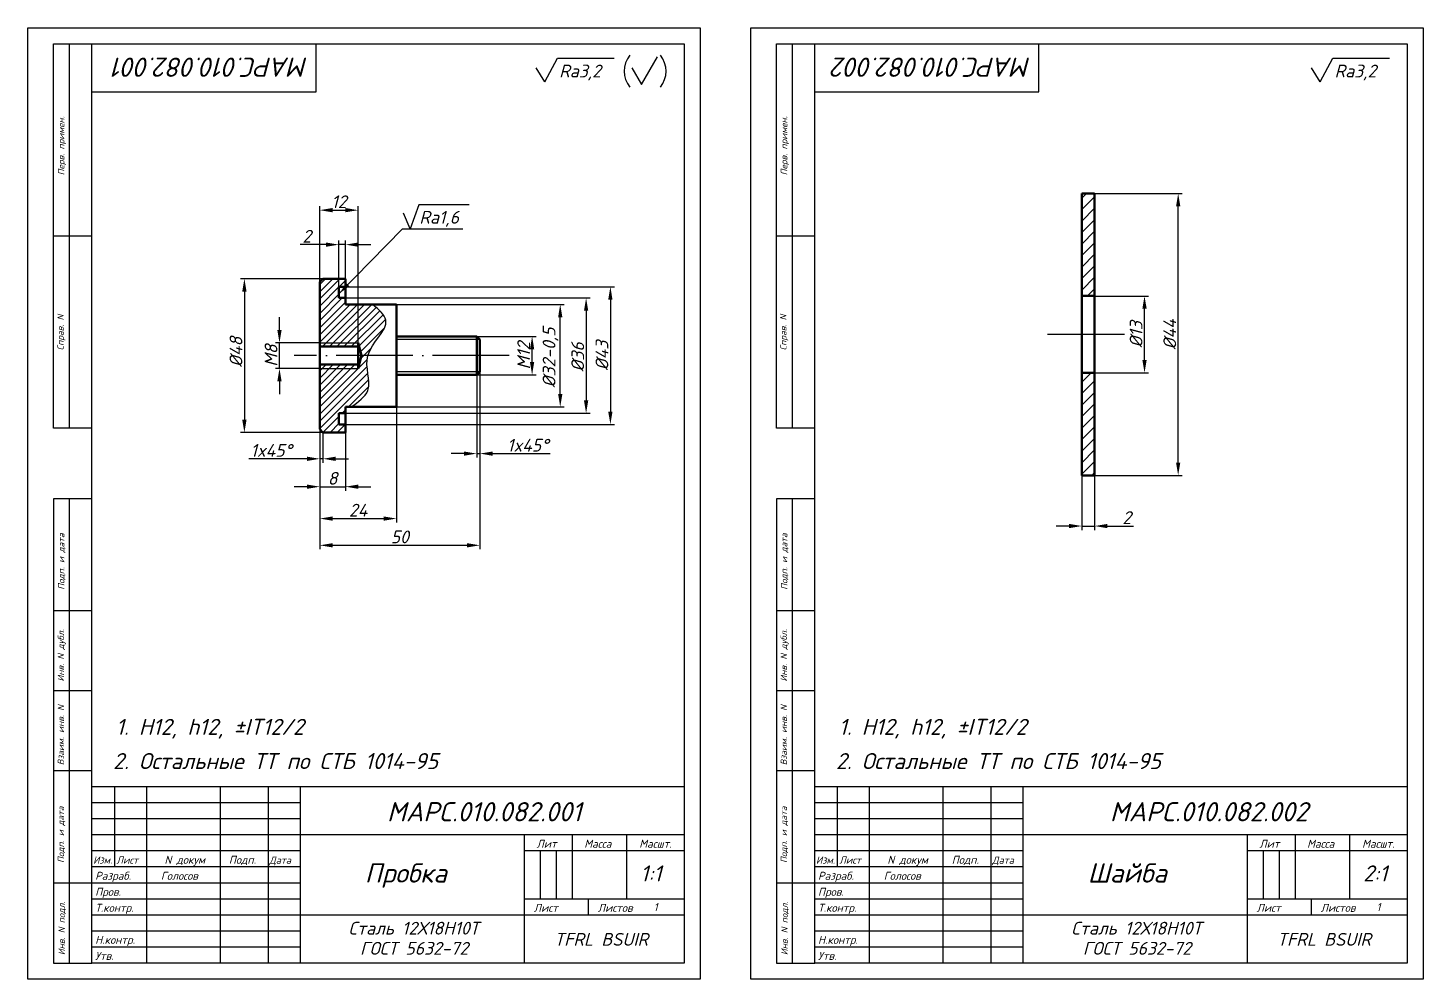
# Model space of a CAD drawing. Header units: millimetres. Extents: x -5427 to 3670, y -5891 to 948.
# Drawn here: x 2098.7 to 2534.4, y -2683.9 to -2386.9 of the extents above; entities that cross this region are included whole.
import ezdxf
from ezdxf.enums import TextEntityAlignment as Align

# ---------------------------------------------------------------- set-up
doc = ezdxf.new("R2010")
doc.units = ezdxf.units.MM
doc.header["$MEASUREMENT"] = 0
doc.linetypes.add('ACAD_ISO04W100', pattern=[30, 24, -3, 0, -3])
doc.layers.add('оси', color=1, linetype='ACAD_ISO04W100')
doc.layers.add('Толстые', color=7, linetype='Continuous', lineweight=50)
doc.layers.add('Тонкие', color=140, linetype='Continuous', lineweight=25)
doc.styles.get("Standard").update_dxf_attribs({"font": 'isocpeui.ttf'})
doc.styles.add('Для рамки', font='simplex.shx', dxfattribs={"oblique": 15, "height": 4})
doc.dimstyles.new('ISO-25', dxfattribs={"dimtxt": 4, "dimasz": 4, "dimexe": 1.25, "dimexo": 0, "dimtad": 1, "dimtxsty": 'Standard', "dimcen": 2.5, "dimadec": 0, "dimazin": 0, "dimtfac": 1, "dimtmove": 0, "dimatfit": 3, "dimfxl": 1, "dimarcsym": 0})

# ---------------------------------------------------------------- blocks, each defined once
blk = doc.blocks.new('*D246')
at = {"layer": 'Defpoints', "color": 0, "transparency": 16777216}
for p in [(2190.82, -2465.22), (2166.28, -2513.22), (2190.82, -2513.22)]:
    blk.add_point(p, dxfattribs=at)
at = {"layer": 'Тонкие', "color": 0, "lineweight": -2, "transparency": 16777216}
for p, q in [((2190.82, -2465.22), (2165.03, -2465.22)), ((2166.28, -2469.22), (2166.28, -2509.22)), ((2190.82, -2513.22), (2165.03, -2513.22))]:
    blk.add_line(p, q, dxfattribs=at)
at = {"layer": 'Тонкие', "color": 0, "transparency": 16777216}
for points in [[(2165.61, -2469.22), (2166.95, -2469.22), (2166.28, -2465.22)], [(2165.61, -2509.22), (2166.95, -2509.22), (2166.28, -2513.22)]]:
    blk.add_solid(points, dxfattribs=at)
at = {"layer": 'Тонкие', "color": 0, "transparency": 16777216, "insert": (2163.66, -2488.08), "char_height": 4, "attachment_point": 5, "rotation": 90}
blk.add_mtext('%%c48', dxfattribs=at)
blk = doc.blocks.new('*D251')
at = {"layer": 'Defpoints', "color": 0, "transparency": 16777216}
for p in [(2195.82, -2454.56), (2197.82, -2465.22), (2195.82, -2467.72)]:
    blk.add_point(p, dxfattribs=at)
at = {"layer": 'Тонкие', "color": 0, "lineweight": -2, "transparency": 16777216}
for p, q in [((2195.82, -2467.72), (2195.82, -2453.31)), ((2197.82, -2465.22), (2197.82, -2453.31)), ((2191.82, -2454.56), (2183.73, -2454.56)), ((2197.82, -2454.56), (2195.82, -2454.56)), ((2201.82, -2454.56), (2205.82, -2454.56))]:
    blk.add_line(p, q, dxfattribs=at)
at = {"layer": 'Тонкие', "color": 0, "transparency": 16777216}
for points in [[(2191.82, -2453.9), (2191.82, -2455.23), (2195.82, -2454.56)], [(2201.82, -2453.9), (2201.82, -2455.23), (2197.82, -2454.56)]]:
    blk.add_solid(points, dxfattribs=at)
at = {"layer": 'Тонкие', "color": 0, "transparency": 16777216, "insert": (2185.77, -2451.94), "char_height": 4, "attachment_point": 5}
blk.add_mtext('2', dxfattribs=at)
blk = doc.blocks.new('*D249')
at = {"layer": 'Defpoints', "color": 0, "transparency": 16777216}
for p in [(2189.82, -2512.22), (2190.82, -2513.22), (2190.82, -2521.43)]:
    blk.add_point(p, dxfattribs=at)
at = {"layer": 'Тонкие', "color": 0, "lineweight": -2, "transparency": 16777216}
for p, q in [((2189.82, -2512.22), (2189.82, -2522.68)), ((2190.82, -2513.22), (2190.82, -2522.68)), ((2185.82, -2521.43), (2167.68, -2521.43)), ((2190.82, -2521.43), (2189.82, -2521.43)), ((2194.82, -2521.43), (2198.82, -2521.43))]:
    blk.add_line(p, q, dxfattribs=at)
at = {"layer": 'Тонкие', "color": 0, "transparency": 16777216}
for points in [[(2185.82, -2520.76), (2185.82, -2522.1), (2189.82, -2521.43)], [(2194.82, -2520.76), (2194.82, -2522.1), (2190.82, -2521.43)]]:
    blk.add_solid(points, dxfattribs=at)
at = {"layer": 'Тонкие', "color": 0, "transparency": 16777216, "insert": (2174.65, -2518.81), "char_height": 4, "attachment_point": 5}
blk.add_mtext('1x45%%d', dxfattribs=at)
blk = doc.blocks.new('*D250')
at = {"layer": 'Defpoints', "color": 0, "transparency": 16777216}
for p in [(2189.82, -2512.22), (2197.82, -2513.22), (2197.82, -2530.14)]:
    blk.add_point(p, dxfattribs=at)
at = {"layer": 'Тонкие', "color": 0, "lineweight": -2, "transparency": 16777216}
for p, q in [((2189.82, -2512.22), (2189.82, -2531.39)), ((2197.82, -2513.22), (2197.82, -2531.39)), ((2185.82, -2530.14), (2181.82, -2530.14)), ((2189.82, -2530.14), (2197.82, -2530.14)), ((2201.82, -2530.14), (2205.82, -2530.14))]:
    blk.add_line(p, q, dxfattribs=at)
at = {"layer": 'Тонкие', "color": 0, "transparency": 16777216}
for points in [[(2185.82, -2529.48), (2185.82, -2530.81), (2189.82, -2530.14)], [(2201.82, -2529.48), (2201.82, -2530.81), (2197.82, -2530.14)]]:
    blk.add_solid(points, dxfattribs=at)
at = {"layer": 'Тонкие', "color": 0, "transparency": 16777216, "insert": (2193.82, -2527.52), "char_height": 4, "attachment_point": 5}
blk.add_mtext('8', dxfattribs=at)
blk = doc.blocks.new('*D247')
at = {"layer": 'Defpoints', "color": 0, "transparency": 16777216}
for p in [(2197.82, -2471.22), (2197.82, -2507.22), (2273.02, -2507.22)]:
    blk.add_point(p, dxfattribs=at)
at = {"layer": 'Тонкие', "color": 0, "lineweight": -2, "transparency": 16777216}
for p, q in [((2197.82, -2471.22), (2274.27, -2471.22)), ((2273.02, -2475.22), (2273.02, -2503.22)), ((2197.82, -2507.22), (2274.27, -2507.22))]:
    blk.add_line(p, q, dxfattribs=at)
at = {"layer": 'Тонкие', "color": 0, "transparency": 16777216}
for points in [[(2272.35, -2475.22), (2273.69, -2475.22), (2273.02, -2471.22)], [(2272.35, -2503.22), (2273.69, -2503.22), (2273.02, -2507.22)]]:
    blk.add_solid(points, dxfattribs=at)
at = {"layer": 'Тонкие', "color": 0, "transparency": 16777216, "insert": (2270.4, -2489.67), "char_height": 4, "attachment_point": 5, "rotation": 90}
blk.add_mtext('%%c36', dxfattribs=at)
blk = doc.blocks.new('*D248')
at = {"layer": 'Defpoints', "color": 0, "transparency": 16777216}
for p in [(2197.82, -2467.72), (2197.82, -2510.72), (2280.6, -2510.72)]:
    blk.add_point(p, dxfattribs=at)
at = {"layer": 'Тонкие', "color": 0, "lineweight": -2, "transparency": 16777216}
for p, q in [((2197.82, -2467.72), (2281.85, -2467.72)), ((2280.6, -2471.72), (2280.6, -2506.72)), ((2197.82, -2510.72), (2281.85, -2510.72))]:
    blk.add_line(p, q, dxfattribs=at)
at = {"layer": 'Тонкие', "color": 0, "transparency": 16777216}
for points in [[(2279.93, -2471.72), (2281.26, -2471.72), (2280.6, -2467.72)], [(2279.93, -2506.72), (2281.26, -2506.72), (2280.6, -2510.72)]]:
    blk.add_solid(points, dxfattribs=at)
at = {"layer": 'Тонкие', "color": 0, "transparency": 16777216, "insert": (2277.97, -2489.2), "char_height": 4, "attachment_point": 5, "rotation": 90}
blk.add_mtext('%%c43', dxfattribs=at)
blk = doc.blocks.new('*D252')
at = {"layer": 'Defpoints', "color": 0, "transparency": 16777216}
for p in [(2238.87, -2483.22), (2256.15, -2483.22), (2238.87, -2495.22)]:
    blk.add_point(p, dxfattribs=at)
at = {"layer": 'Тонкие', "color": 0, "lineweight": -2, "transparency": 16777216}
for p, q in [((2238.87, -2483.22), (2257.4, -2483.22)), ((2256.15, -2491.22), (2256.15, -2487.22)), ((2238.87, -2495.22), (2257.4, -2495.22))]:
    blk.add_line(p, q, dxfattribs=at)
at = {"layer": 'Тонкие', "color": 0, "transparency": 16777216}
for points in [[(2255.48, -2487.22), (2256.81, -2487.22), (2256.15, -2483.22)], [(2255.48, -2491.22), (2256.81, -2491.22), (2256.15, -2495.22)]]:
    blk.add_solid(points, dxfattribs=at)
at = {"layer": 'Тонкие', "color": 0, "transparency": 16777216, "insert": (2253.52, -2489.22), "char_height": 4, "attachment_point": 5, "rotation": 90}
blk.add_mtext('M12', dxfattribs=at)
blk = doc.blocks.new('*D253')
at = {"layer": 'Defpoints', "color": 0, "transparency": 16777216}
for p in [(2213.82, -2473.22), (2264.93, -2473.22), (2213.82, -2505.22)]:
    blk.add_point(p, dxfattribs=at)
at = {"layer": 'Тонкие', "color": 0, "lineweight": -2, "transparency": 16777216}
for p, q in [((2213.82, -2473.22), (2266.18, -2473.22)), ((2264.93, -2501.22), (2264.93, -2477.22)), ((2213.82, -2505.22), (2266.18, -2505.22))]:
    blk.add_line(p, q, dxfattribs=at)
at = {"layer": 'Тонкие', "color": 0, "transparency": 16777216}
for points in [[(2264.27, -2477.22), (2265.6, -2477.22), (2264.93, -2473.22)], [(2264.27, -2501.22), (2265.6, -2501.22), (2264.93, -2505.22)]]:
    blk.add_solid(points, dxfattribs=at)
at = {"layer": 'Тонкие', "color": 0, "transparency": 16777216, "insert": (2261.91, -2489.82), "char_height": 4, "attachment_point": 5, "rotation": 90}
blk.add_mtext('%%c32-0,5', dxfattribs=at)
blk = doc.blocks.new('*D254')
at = {"layer": 'Defpoints', "color": 0, "transparency": 16777216}
for p in [(2213.82, -2505.22), (2189.82, -2512.22), (2213.82, -2540.1)]:
    blk.add_point(p, dxfattribs=at)
at = {"layer": 'Тонкие', "color": 0, "lineweight": -2, "transparency": 16777216}
for p, q in [((2213.82, -2505.22), (2213.82, -2541.35)), ((2189.82, -2512.22), (2189.82, -2541.35)), ((2193.82, -2540.1), (2209.82, -2540.1))]:
    blk.add_line(p, q, dxfattribs=at)
at = {"layer": 'Тонкие', "color": 0, "transparency": 16777216}
for points in [[(2193.82, -2539.43), (2193.82, -2540.77), (2189.82, -2540.1)], [(2209.82, -2539.43), (2209.82, -2540.77), (2213.82, -2540.1)]]:
    blk.add_solid(points, dxfattribs=at)
at = {"layer": 'Тонкие', "color": 0, "transparency": 16777216, "insert": (2201.82, -2537.48), "char_height": 4, "attachment_point": 5}
blk.add_mtext('24', dxfattribs=at)
blk = doc.blocks.new('*D255')
at = {"layer": 'Defpoints', "color": 0, "transparency": 16777216}
for p in [(2239.82, -2494.27), (2189.82, -2512.22), (2239.82, -2548.44)]:
    blk.add_point(p, dxfattribs=at)
at = {"layer": 'Тонкие', "color": 0, "lineweight": -2, "transparency": 16777216}
for p, q in [((2239.82, -2494.27), (2239.82, -2549.69)), ((2189.82, -2512.22), (2189.82, -2549.69)), ((2193.82, -2548.44), (2235.82, -2548.44))]:
    blk.add_line(p, q, dxfattribs=at)
at = {"layer": 'Тонкие', "color": 0, "transparency": 16777216}
for points in [[(2193.82, -2547.78), (2193.82, -2549.11), (2189.82, -2548.44)], [(2235.82, -2547.78), (2235.82, -2549.11), (2239.82, -2548.44)]]:
    blk.add_solid(points, dxfattribs=at)
at = {"layer": 'Тонкие', "color": 0, "transparency": 16777216, "insert": (2214.82, -2545.82), "char_height": 4, "attachment_point": 5}
blk.add_mtext('50', dxfattribs=at)
blk = doc.blocks.new('*D256')
at = {"layer": 'Defpoints', "color": 0, "transparency": 16777216}
for p in [(2238.87, -2495.22), (2239.82, -2494.27), (2239.82, -2519.81)]:
    blk.add_point(p, dxfattribs=at)
at = {"layer": 'Тонкие', "color": 0, "lineweight": -2, "transparency": 16777216}
for p, q in [((2238.87, -2495.22), (2238.87, -2521.06)), ((2239.82, -2494.27), (2239.82, -2521.06)), ((2234.87, -2519.81), (2230.87, -2519.81)), ((2238.87, -2519.81), (2239.82, -2519.81)), ((2243.82, -2519.81), (2261.76, -2519.81))]:
    blk.add_line(p, q, dxfattribs=at)
at = {"layer": 'Тонкие', "color": 0, "transparency": 16777216}
for points in [[(2234.87, -2519.15), (2234.87, -2520.48), (2238.87, -2519.81)], [(2243.82, -2519.15), (2243.82, -2520.48), (2239.82, -2519.81)]]:
    blk.add_solid(points, dxfattribs=at)
at = {"layer": 'Тонкие', "color": 0, "transparency": 16777216, "insert": (2254.79, -2517.19), "char_height": 4, "attachment_point": 5}
blk.add_mtext('1x45%%d', dxfattribs=at)
blk = doc.blocks.new('*D257')
at = {"layer": 'Defpoints', "color": 0, "transparency": 16777216}
for p in [(2177.24, -2485.22), (2189.82, -2485.22), (2189.82, -2493.22)]:
    blk.add_point(p, dxfattribs=at)
at = {"layer": 'Тонкие', "color": 0, "lineweight": -2, "transparency": 16777216}
for p, q in [((2177.24, -2481.22), (2177.24, -2477.22)), ((2189.82, -2485.22), (2175.99, -2485.22)), ((2177.24, -2493.22), (2177.24, -2485.22)), ((2189.82, -2493.22), (2175.99, -2493.22)), ((2177.24, -2497.22), (2177.24, -2501.22))]:
    blk.add_line(p, q, dxfattribs=at)
at = {"layer": 'Тонкие', "color": 0, "transparency": 16777216}
for points in [[(2176.57, -2481.22), (2177.9, -2481.22), (2177.24, -2485.22)], [(2176.57, -2497.22), (2177.9, -2497.22), (2177.24, -2493.22)]]:
    blk.add_solid(points, dxfattribs=at)
at = {"layer": 'Тонкие', "color": 0, "transparency": 16777216, "insert": (2174.61, -2489.22), "char_height": 4, "attachment_point": 5, "rotation": 90}
blk.add_mtext('M8', dxfattribs=at)
blk = doc.blocks.new('*D258')
at = {"layer": 'Defpoints', "color": 0, "transparency": 16777216}
for p in [(2201.82, -2443.8), (2189.82, -2466.22), (2201.82, -2485.22)]:
    blk.add_point(p, dxfattribs=at)
at = {"layer": 'Тонкие', "color": 0, "lineweight": -2, "transparency": 16777216}
for p, q in [((2189.82, -2466.22), (2189.82, -2442.55)), ((2193.82, -2443.8), (2197.82, -2443.8)), ((2201.82, -2485.22), (2201.82, -2442.55))]:
    blk.add_line(p, q, dxfattribs=at)
at = {"layer": 'Тонкие', "color": 0, "transparency": 16777216}
for points in [[(2193.82, -2443.13), (2193.82, -2444.46), (2189.82, -2443.8)], [(2197.82, -2443.13), (2197.82, -2444.46), (2201.82, -2443.8)]]:
    blk.add_solid(points, dxfattribs=at)
at = {"layer": 'Тонкие', "color": 0, "transparency": 16777216, "insert": (2195.82, -2441.17), "char_height": 4, "attachment_point": 5}
blk.add_mtext('12', dxfattribs=at)
blk = doc.blocks.new('*D259')
at = {"layer": 'Defpoints', "color": 0, "transparency": 16777216}
for p in [(2431.85, -2470.6), (2447.43, -2470.6), (2431.85, -2494.6)]:
    blk.add_point(p, dxfattribs=at)
at = {"layer": 'Тонкие', "color": 0, "lineweight": -2, "transparency": 16777216}
for p, q in [((2431.85, -2470.6), (2448.68, -2470.6)), ((2447.43, -2490.6), (2447.43, -2474.6)), ((2431.85, -2494.6), (2448.68, -2494.6))]:
    blk.add_line(p, q, dxfattribs=at)
at = {"layer": 'Тонкие', "color": 0, "transparency": 16777216}
for points in [[(2446.76, -2474.6), (2448.1, -2474.6), (2447.43, -2470.6)], [(2446.76, -2490.6), (2448.1, -2490.6), (2447.43, -2494.6)]]:
    blk.add_solid(points, dxfattribs=at)
at = {"layer": 'Тонкие', "color": 0, "transparency": 16777216, "insert": (2444.8, -2482.6), "char_height": 4, "attachment_point": 5, "rotation": 90}
blk.add_mtext('%%c13', dxfattribs=at)
blk = doc.blocks.new('*D260')
at = {"layer": 'Defpoints', "color": 0, "transparency": 16777216}
for p in [(2431.85, -2438.6), (2457.94, -2438.6), (2431.85, -2526.6)]:
    blk.add_point(p, dxfattribs=at)
at = {"layer": 'Тонкие', "color": 0, "lineweight": -2, "transparency": 16777216}
for p, q in [((2431.85, -2438.6), (2459.19, -2438.6)), ((2457.94, -2522.6), (2457.94, -2442.6)), ((2431.85, -2526.6), (2459.19, -2526.6))]:
    blk.add_line(p, q, dxfattribs=at)
at = {"layer": 'Тонкие', "color": 0, "transparency": 16777216}
for points in [[(2457.28, -2442.6), (2458.61, -2442.6), (2457.94, -2438.6)], [(2457.28, -2522.6), (2458.61, -2522.6), (2457.94, -2526.6)]]:
    blk.add_solid(points, dxfattribs=at)
at = {"layer": 'Тонкие', "color": 0, "transparency": 16777216, "insert": (2455.32, -2482.6), "char_height": 4, "attachment_point": 5, "rotation": 90}
blk.add_mtext('%%c44', dxfattribs=at)
blk = doc.blocks.new('*D261')
at = {"layer": 'Defpoints', "color": 0, "transparency": 16777216}
for p in [(2427.85, -2526.6), (2431.85, -2526.6), (2431.85, -2542.43)]:
    blk.add_point(p, dxfattribs=at)
at = {"layer": 'Тонкие', "color": 0, "lineweight": -2, "transparency": 16777216}
for p, q in [((2427.85, -2526.6), (2427.85, -2543.68)), ((2431.85, -2526.6), (2431.85, -2543.68)), ((2423.85, -2542.43), (2419.85, -2542.43)), ((2427.85, -2542.43), (2431.85, -2542.43)), ((2435.85, -2542.43), (2443.94, -2542.43))]:
    blk.add_line(p, q, dxfattribs=at)
at = {"layer": 'Тонкие', "color": 0, "transparency": 16777216}
for points in [[(2423.85, -2541.76), (2423.85, -2543.09), (2427.85, -2542.43)], [(2435.85, -2541.76), (2435.85, -2543.09), (2431.85, -2542.43)]]:
    blk.add_solid(points, dxfattribs=at)
at = {"layer": 'Тонкие', "color": 0, "transparency": 16777216, "insert": (2441.89, -2539.8), "char_height": 4, "attachment_point": 5}
blk.add_mtext('2', dxfattribs=at)

msp = doc.modelspace()

# ---------------------------------------------------------------- hatches: boundary and pattern name
at = {"layer": 'Тонкие'}
h = msp.add_hatch(dxfattribs=at)
h.set_pattern_fill('ANSI31', color=256, scale=0.8, angle=180, style=0)
h.set_pattern_definition([(225, (2309.2646, -12005.834), (1.7960512, -1.7960512), [])])
h.paths.add_polyline_path([(2427.847, -2526.597), (2431.847, -2526.597), (2431.847, -2494.597), (2427.847, -2494.597)])
h.paths.add_polyline_path([(2427.847, -2470.597), (2431.847, -2470.597), (2431.847, -2438.597), (2427.847, -2438.597)])
h = msp.add_hatch(dxfattribs=at)
h.set_pattern_fill('ANSI31', color=256, scale=0.5, style=0)
h.set_pattern_definition([(45, (233.777, -1093.6481), (-1.122532, 1.122532), [])])
edge = h.paths.add_edge_path()
edge.add_line((2197.818, -2473.219), (2197.818, -2471.219))
edge.add_line((2197.818, -2471.219), (2195.818, -2471.219))
edge.add_line((2195.818, -2471.219), (2195.818, -2467.719))
edge.add_line((2195.818, -2467.719), (2197.818, -2467.719))
edge.add_line((2197.818, -2467.719), (2197.818, -2465.219))
edge.add_line((2197.818, -2465.219), (2190.818, -2465.219))
edge.add_line((2190.818, -2465.219), (2189.818, -2466.219))
edge.add_line((2189.818, -2466.219), (2189.818, -2485.219))
edge.add_line((2189.818, -2485.219), (2201.818, -2485.219))
edge.add_line((2201.818, -2485.219), (2202.818, -2489.219))
edge.add_line((2202.818, -2489.219), (2204.826, -2489.219))
edge.add_spline(control_points=[(2204.826, -2489.219), (2204.826, -2489.219), (2205.948, -2485.025), (2213.789, -2479.579), (2208.213, -2474.843), (2206.301, -2473.219)], knot_values=[18.1872253, 18.1872253, 18.1872253, 18.1872253, 18.1872253, 30.5861161, 37.0546522, 37.0546522, 37.0546522, 37.0546522], degree=3, periodic=0)
edge.add_line((2206.301, -2473.219), (2197.818, -2473.219))
edge = h.paths.add_edge_path()
edge.add_spline(control_points=[(2199.594, -2505.219), (2201.831, -2503.667), (2207.366, -2499.826), (2203.845, -2492.885), (2204.826, -2489.219)], knot_values=[0, 0, 0, 0, 7.3496259, 18.1872253, 18.1872253, 18.1872253, 18.1872253], degree=3, periodic=0)
edge.add_line((2204.826, -2489.219), (2202.818, -2489.219))
edge.add_line((2202.818, -2489.219), (2201.818, -2493.219))
edge.add_line((2201.818, -2493.219), (2189.818, -2493.219))
edge.add_line((2189.818, -2493.219), (2189.818, -2512.219))
edge.add_line((2189.818, -2512.219), (2190.818, -2513.219))
edge.add_line((2190.818, -2513.219), (2197.818, -2513.219))
edge.add_line((2197.818, -2513.219), (2197.818, -2510.719))
edge.add_line((2197.818, -2510.719), (2195.818, -2510.719))
edge.add_line((2195.818, -2510.719), (2195.818, -2507.219))
edge.add_line((2195.818, -2507.219), (2197.818, -2507.219))
edge.add_line((2197.818, -2507.219), (2197.818, -2505.219))
edge.add_line((2197.818, -2505.219), (2199.594, -2505.219))
h.paths.add_polyline_path([(2201.818, -2493.219), (2201.818, -2492.019), (2189.818, -2492.019), (2189.818, -2493.219)], flags=16)
h.paths.add_polyline_path([(2201.818, -2486.419), (2201.818, -2485.219), (2189.818, -2485.219), (2189.818, -2486.419)], flags=17)

# ---------------------------------------------------------------- linework, layer by layer
for p, q in [((2098.664, -2683.89), (2098.664, -2386.89)), ((2098.664, -2386.89), (2308.664, -2386.89)), ((2308.664, -2386.89), (2308.664, -2683.89)), ((2324.441, -2386.89), (2534.441, -2386.89)), ((2324.441, -2683.89), (2324.441, -2386.89)), ((2534.441, -2386.89), (2534.441, -2683.89)), ((2106.664, -2511.89), (2106.664, -2391.89)), ((2106.664, -2391.89), (2118.664, -2391.89)), ((2111.664, -2511.89), (2111.664, -2391.89)), ((2118.664, -2678.89), (2118.664, -2391.89)), ((2118.664, -2391.89), (2303.664, -2391.89)), ((2188.664, -2406.89), (2188.664, -2391.89)), ((2303.664, -2391.89), (2303.664, -2678.89)), ((2332.441, -2511.89), (2332.441, -2391.89)), ((2332.441, -2391.89), (2344.441, -2391.89)), ((2337.441, -2511.89), (2337.441, -2391.89)), ((2344.441, -2678.89), (2344.441, -2391.89)), ((2344.441, -2391.89), (2529.441, -2391.89)), ((2414.441, -2406.89), (2414.441, -2391.89)), ((2529.441, -2391.89), (2529.441, -2678.89)), ((2118.664, -2406.89), (2188.664, -2406.89)), ((2344.441, -2406.89), (2414.441, -2406.89)), ((2118.664, -2451.89), (2106.664, -2451.89)), ((2344.441, -2451.89), (2332.441, -2451.89)), ((2118.664, -2511.89), (2106.664, -2511.89)), ((2344.441, -2511.89), (2332.441, -2511.89)), ((2106.664, -2533.89), (2106.664, -2678.89)), ((2118.664, -2533.89), (2106.664, -2533.89)), ((2111.664, -2678.89), (2111.664, -2533.89)), ((2332.441, -2533.89), (2332.441, -2678.89)), ((2344.441, -2533.89), (2332.441, -2533.89)), ((2337.441, -2678.89), (2337.441, -2533.89)), ((2118.664, -2568.89), (2106.664, -2568.89)), ((2344.441, -2568.89), (2332.441, -2568.89)), ((2118.664, -2593.89), (2106.664, -2593.89)), ((2344.441, -2593.89), (2332.441, -2593.89)), ((2118.664, -2618.89), (2106.664, -2618.89)), ((2344.441, -2618.89), (2332.441, -2618.89)), ((2303.664, -2623.89), (2118.664, -2623.89)), ((2125.664, -2623.89), (2125.664, -2648.89)), ((2125.664, -2623.89), (2125.664, -2648.89)), ((2135.664, -2623.89), (2135.664, -2678.89)), ((2135.664, -2623.89), (2135.664, -2678.89)), ((2158.664, -2623.89), (2158.664, -2678.89)), ((2158.664, -2623.89), (2158.664, -2678.89)), ((2173.664, -2623.89), (2173.664, -2678.89)), ((2173.664, -2623.89), (2173.664, -2678.89)), ((2183.664, -2623.89), (2183.664, -2678.89)), ((2183.664, -2623.89), (2183.664, -2678.89)), ((2529.441, -2623.89), (2344.441, -2623.89)), ((2351.441, -2623.89), (2351.441, -2648.89)), ((2351.441, -2623.89), (2351.441, -2648.89)), ((2361.441, -2623.89), (2361.441, -2678.89)), ((2361.441, -2623.89), (2361.441, -2678.89)), ((2384.441, -2623.89), (2384.441, -2678.89)), ((2384.441, -2623.89), (2384.441, -2678.89)), ((2399.441, -2623.89), (2399.441, -2678.89)), ((2399.441, -2623.89), (2399.441, -2678.89)), ((2409.441, -2623.89), (2409.441, -2678.89)), ((2409.441, -2623.89), (2409.441, -2678.89)), ((2303.664, -2638.89), (2183.664, -2638.89)), ((2253.664, -2638.89), (2253.664, -2678.89)), ((2253.664, -2638.89), (2253.664, -2678.89)), ((2268.664, -2638.89), (2268.664, -2658.89)), ((2268.664, -2638.89), (2268.664, -2658.89)), ((2285.664, -2638.89), (2285.664, -2658.89)), ((2285.664, -2638.89), (2285.664, -2658.89)), ((2529.441, -2638.89), (2409.441, -2638.89)), ((2479.441, -2638.89), (2479.441, -2678.89)), ((2479.441, -2638.89), (2479.441, -2678.89)), ((2494.441, -2638.89), (2494.441, -2658.89)), ((2494.441, -2638.89), (2494.441, -2658.89)), ((2511.441, -2638.89), (2511.441, -2658.89)), ((2511.441, -2638.89), (2511.441, -2658.89)), ((2183.664, -2643.89), (2118.664, -2643.89)), ((2303.664, -2643.89), (2253.664, -2643.89)), ((2409.441, -2643.89), (2344.441, -2643.89)), ((2529.441, -2643.89), (2479.441, -2643.89)), ((2183.664, -2648.89), (2118.664, -2648.89)), ((2183.664, -2648.89), (2118.664, -2648.89)), ((2409.441, -2648.89), (2344.441, -2648.89)), ((2409.441, -2648.89), (2344.441, -2648.89)), ((2118.664, -2653.89), (2106.664, -2653.89)), ((2344.441, -2653.89), (2332.441, -2653.89)), ((2303.664, -2658.89), (2253.664, -2658.89)), ((2303.664, -2658.89), (2253.664, -2658.89)), ((2273.664, -2658.89), (2273.664, -2663.89)), ((2273.664, -2658.89), (2273.664, -2663.89)), ((2529.441, -2658.89), (2479.441, -2658.89)), ((2529.441, -2658.89), (2479.441, -2658.89)), ((2499.441, -2658.89), (2499.441, -2663.89)), ((2499.441, -2658.89), (2499.441, -2663.89)), ((2303.664, -2663.89), (2183.664, -2663.89)), ((2303.664, -2663.89), (2183.664, -2663.89)), ((2529.441, -2663.89), (2409.441, -2663.89)), ((2529.441, -2663.89), (2409.441, -2663.89)), ((2106.664, -2678.89), (2118.664, -2678.89)), ((2303.664, -2678.89), (2118.664, -2678.89)), ((2332.441, -2678.89), (2344.441, -2678.89)), ((2529.441, -2678.89), (2344.441, -2678.89)), ((2308.664, -2683.89), (2098.664, -2683.89)), ((2534.441, -2683.89), (2324.441, -2683.89))]:
    msp.add_line(p, q)
at = {"layer": 'оси'}
for p, q in [((2441.177, -2482.597), (2415.097, -2482.597)), ((2249.016, -2489.219), (2181.871, -2489.219))]:
    msp.add_line(p, q, dxfattribs=at)
at = {"layer": 'Толстые'}
for p, q in [((2427.847, -2526.597), (2427.847, -2438.597)), ((2427.847, -2438.597), (2431.847, -2438.597)), ((2431.847, -2526.597), (2431.847, -2438.597)), ((2190.818, -2465.219), (2189.818, -2466.219)), ((2189.818, -2466.219), (2189.818, -2512.219)), ((2190.818, -2465.219), (2197.818, -2465.219)), ((2197.818, -2473.219), (2197.818, -2465.219)), ((2195.818, -2467.719), (2197.818, -2467.719)), ((2195.818, -2471.219), (2195.818, -2467.719)), ((2431.847, -2470.597), (2427.847, -2470.597)), ((2195.818, -2471.219), (2197.818, -2471.219)), ((2197.818, -2473.219), (2213.818, -2473.219)), ((2213.818, -2505.219), (2213.818, -2473.219)), ((2238.868, -2483.219), (2213.818, -2483.219)), ((2238.868, -2495.219), (2238.868, -2483.219)), ((2239.818, -2484.169), (2238.868, -2483.219)), ((2189.818, -2486.419), (2201.818, -2486.419)), ((2202.818, -2489.219), (2201.818, -2485.219)), ((2201.818, -2493.219), (2201.818, -2485.219)), ((2239.818, -2494.269), (2239.818, -2484.169)), ((2189.818, -2492.019), (2201.818, -2492.019)), ((2201.818, -2493.219), (2202.818, -2489.219)), ((2238.868, -2495.219), (2213.818, -2495.219)), ((2238.868, -2495.219), (2239.818, -2494.269)), ((2431.847, -2494.597), (2427.847, -2494.597)), ((2197.818, -2513.219), (2197.818, -2505.219)), ((2197.818, -2505.219), (2213.818, -2505.219)), ((2195.818, -2507.219), (2197.818, -2507.219)), ((2195.818, -2510.719), (2195.818, -2507.219)), ((2190.818, -2513.219), (2189.818, -2512.219)), ((2190.818, -2513.219), (2197.818, -2513.219)), ((2195.818, -2510.719), (2197.818, -2510.719)), ((2427.847, -2526.597), (2431.847, -2526.597))]:
    msp.add_line(p, q, dxfattribs=at)
at = {"layer": 'Тонкие'}
for p, q in [((2260.14, -2403.773), (2264.104, -2396.348)), ((2264.104, -2396.348), (2281.77, -2396.353)), ((2502.33, -2403.773), (2506.294, -2396.348)), ((2506.294, -2396.348), (2523.96, -2396.353)), ((2260.14, -2403.773), (2257.415, -2399.318)), ((2502.33, -2403.773), (2499.604, -2399.318)), ((2218.012, -2449.677), (2215.93, -2444.706)), ((2220.788, -2442.164), (2218.012, -2449.677)), ((2236.514, -2442.164), (2220.788, -2442.164)), ((2215.711, -2449.677), (2234.471, -2449.677)), ((2189.818, -2485.219), (2201.818, -2485.219)), ((2239.818, -2484.169), (2213.818, -2484.169)), ((2189.818, -2493.219), (2201.818, -2493.219)), ((2239.818, -2494.269), (2213.818, -2494.269)), ((2183.664, -2628.89), (2118.664, -2628.89)), ((2409.441, -2628.89), (2344.441, -2628.89)), ((2183.664, -2633.89), (2118.664, -2633.89)), ((2409.441, -2633.89), (2344.441, -2633.89)), ((2183.664, -2638.89), (2118.664, -2638.89)), ((2409.441, -2638.89), (2344.441, -2638.89)), ((2258.664, -2643.89), (2258.664, -2658.89)), ((2258.664, -2643.89), (2258.664, -2658.89)), ((2263.664, -2643.89), (2263.664, -2658.89)), ((2263.664, -2643.89), (2263.664, -2658.89)), ((2484.441, -2643.89), (2484.441, -2658.89)), ((2484.441, -2643.89), (2484.441, -2658.89)), ((2489.441, -2643.89), (2489.441, -2658.89)), ((2489.441, -2643.89), (2489.441, -2658.89)), ((2183.664, -2653.89), (2118.664, -2653.89)), ((2183.664, -2653.89), (2118.664, -2653.89)), ((2409.441, -2653.89), (2344.441, -2653.89)), ((2409.441, -2653.89), (2344.441, -2653.89)), ((2183.664, -2658.89), (2118.664, -2658.89)), ((2183.664, -2658.89), (2118.664, -2658.89)), ((2409.441, -2658.89), (2344.441, -2658.89)), ((2409.441, -2658.89), (2344.441, -2658.89)), ((2183.664, -2663.89), (2118.664, -2663.89)), ((2183.664, -2663.89), (2118.664, -2663.89)), ((2409.441, -2663.89), (2344.441, -2663.89)), ((2409.441, -2663.89), (2344.441, -2663.89)), ((2183.664, -2668.89), (2118.664, -2668.89)), ((2183.664, -2668.89), (2118.664, -2668.89)), ((2409.441, -2668.89), (2344.441, -2668.89)), ((2409.441, -2668.89), (2344.441, -2668.89)), ((2183.664, -2673.89), (2118.664, -2673.89)), ((2183.664, -2673.89), (2118.664, -2673.89)), ((2409.441, -2673.89), (2344.441, -2673.89)), ((2409.441, -2673.89), (2344.441, -2673.89))]:
    msp.add_line(p, q, dxfattribs=at)
for points in [[(2290.287, -2404.53), (2295.287, -2395.869)], [(2287.287, -2399.334), (2290.287, -2404.53)]]:
    msp.add_lwpolyline(points, dxfattribs=at)
for centre, start, end in [((2292.74, -2400.414), 140.52687, 219.47313), ((2290.175, -2400.414), 320.52687, 39.47313)]:
    msp.add_arc(centre, 7.816, start, end, dxfattribs=at)
msp.add_spline([(2199.594, -2505.219), (2204.826, -2500.056), (2204.826, -2489.219), (2210.459, -2478.174), (2206.301, -2473.219)], degree=3, dxfattribs=at)

# ---------------------------------------------------------------- texts
for s, p in [('МАРС.010.082.001', (2186.287, -2396.158)), ('МАРС.010.082.002', (2412.064, -2396.158))]:
    msp.add_text(s, height=6, rotation=180, dxfattribs=at).set_placement(p)
for s, height, p in [('Ra3,2', 4, (2264.602, -2402.347)), ('Ra3,2', 4, (2506.791, -2402.347)), ('Ra1,6', 4, (2220.929, -2448.016)), ('1. H12, h12, %%pIT12/2', 5, (2126.169, -2607.631)), ('1. H12, h12, %%pIT12/2', 5, (2351.946, -2607.631)), ('2. Остальные ТТ по СТБ 1014-95', 5, (2125.27, -2618.311)), ('2. Остальные ТТ по СТБ 1014-95', 5, (2351.047, -2618.311)), ('МАРС.010.082.001', 6, (2210.828, -2634.632)), ('МАРС.010.082.002', 6, (2436.605, -2634.632)), ('Изм.', 2.25, (2119.032, -2647.846)), ('Лист', 2.25, (2126.319, -2647.846)), ('Дата', 2.25, (2174.068, -2647.876)), ('Пробка', 6, (2203.885, -2653.757)), ('1:1', 5, (2289.951, -2653.387)), ('Изм.', 2.25, (2344.809, -2647.846)), ('Лист', 2.25, (2352.096, -2647.846)), ('Дата', 2.25, (2399.845, -2647.876)), ('Шайба', 6, (2429.663, -2653.757)), ('2:1', 5, (2515.728, -2653.387)), ('Разраб.', 2.5, (2119.664, -2652.89)), ('Голосов', 2.5, (2140.195, -2652.89)), ('Разраб.', 2.5, (2345.441, -2652.89)), ('Голосов', 2.5, (2365.973, -2652.89)), ('Пров.', 2.5, (2119.664, -2657.89)), ('Пров.', 2.5, (2345.441, -2657.89)), ('Т.контр.', 2.5, (2119.664, -2662.89)), ('Лист', 2.5, (2256.664, -2662.89)), ('Листов', 2.5, (2276.664, -2662.89)), ('1', 2.5, (2294.102, -2662.656)), ('Т.контр.', 2.5, (2345.441, -2662.89)), ('Лист', 2.5, (2482.441, -2662.89)), ('Листов', 2.5, (2502.441, -2662.89)), ('1', 2.5, (2519.879, -2662.656)), ('Сталь 12Х18Н10Т', 4, (2198.795, -2670)), ('Сталь 12Х18Н10Т', 4, (2424.572, -2670)), ('Н.контр.', 2.5, (2119.664, -2672.89)), ('TFRL BSUIR', 4, (2263.012, -2673.485)), ('Н.контр.', 2.5, (2345.441, -2672.89)), ('TFRL BSUIR', 4, (2488.789, -2673.485)), ('Утв.', 2.5, (2119.664, -2677.89)), ('ГОСТ 5632-72', 4, (2202.402, -2676.28)), ('Утв.', 2.5, (2345.441, -2677.89)), ('ГОСТ 5632-72', 4, (2428.179, -2676.28))]:
    msp.add_text(s, height=height, dxfattribs=at).set_placement(p)
at = {"layer": 'Тонкие', "linetype": 'Continuous', "style": 'Для рамки', "oblique": 15}
for s, p in [('Перв. примен.', (2110.069, -2432.918)), ('Перв. примен.', (2335.846, -2432.918)), ('Справ. N', (2109.825, -2487.552)), ('Справ. N', (2335.602, -2487.552)), ('Подп. и дата', (2110.085, -2562.331)), ('Подп. и дата', (2335.862, -2562.331)), ('Инв. N дубл.', (2109.987, -2590.971)), ('Инв. N дубл.', (2335.764, -2590.971)), ('Взаим. инв. N', (2109.987, -2617.133)), ('Взаим. инв. N', (2335.764, -2617.133)), ('Подп. и дата', (2109.987, -2647.633)), ('Подп. и дата', (2335.764, -2647.633)), ('Инв. N подл.', (2110.212, -2676.404)), ('Инв. N подл.', (2335.989, -2676.404))]:
    msp.add_text(s, height=2, rotation=90, dxfattribs=at).set_placement(p)
at = {"layer": 'Тонкие'}
for s, p in [('Лит', (2260.664, -2642.89)), ('Масса', (2276.664, -2642.89)), ('Масшт.', (2294.664, -2642.89)), ('Лит', (2486.441, -2642.89)), ('Масса', (2502.441, -2642.89)), ('Масшт.', (2520.441, -2642.89)), ('N докум', (2147.664, -2647.89)), ('Подп.', (2165.664, -2647.89)), ('N докум', (2373.441, -2647.89)), ('Подп.', (2391.441, -2647.89))]:
    msp.add_text(s, height=2.5, dxfattribs=at).set_placement(p, align=Align.CENTER)

# ---------------------------------------------------------------- dimensions: what is measured, and where the dimension line sits
for base, p1, p2, picture, middle in [((2201.818, -2443.795), (2189.818, -2466.219), (2201.818, -2485.219), '*D258', (2195.818, -2441.17)), ((2195.818, -2454.562), (2197.818, -2465.219), (2195.818, -2467.719), '*D251', (2185.773, -2451.937)), ((2239.818, -2548.443), (2189.818, -2512.219), (2239.818, -2494.269), '*D255', (2214.818, -2545.818)), ((2213.818, -2540.101), (2189.818, -2512.219), (2213.818, -2505.219), '*D254', (2201.818, -2537.476)), ((2197.818, -2530.145), (2189.818, -2512.219), (2197.818, -2513.219), '*D250', (2193.818, -2527.52))]:
    dim = msp.add_linear_dim(base=base, p1=p1, p2=p2, dimstyle='ISO-25', dxfattribs=at)
    dim.commit()
    dim.dimension.update_dxf_attribs({"geometry": picture, "text_midpoint": middle})
for base, p1, p2, text, picture, middle in [((2457.942, -2438.597), (2431.847, -2526.597), (2431.847, -2438.597), '%%c44', '*D260', (2455.317, -2482.597)), ((2447.43, -2470.597), (2431.847, -2494.597), (2431.847, -2470.597), '%%c13', '*D259', (2444.805, -2482.597)), ((2177.236, -2485.219), (2189.818, -2493.219), (2189.818, -2485.219), 'M8', '*D257', (2174.611, -2489.219)), ((2256.146, -2483.219), (2238.868, -2495.219), (2238.868, -2483.219), 'M12', '*D252', (2253.521, -2489.219))]:
    dim = msp.add_linear_dim(base=base, p1=p1, p2=p2, angle=90, text=text, dimstyle='ISO-25', dxfattribs=at)
    dim.commit()
    dim.dimension.update_dxf_attribs({"geometry": picture, "text_midpoint": middle})
for base, p1, p2, text, picture, middle in [((2166.28, -2513.219), (2190.818, -2465.219), (2190.818, -2513.219), '%%c48', '*D246', (2166.28, -2488.079)), ((2280.596, -2510.719), (2197.818, -2467.719), (2197.818, -2510.719), '%%c43', '*D248', (2280.596, -2489.204)), ((2273.022, -2507.219), (2197.818, -2471.219), (2197.818, -2507.219), '%%c36', '*D247', (2273.022, -2489.667)), ((2264.934, -2473.219), (2213.818, -2505.219), (2213.818, -2473.219), '%%c32-0,5', '*D253', (2264.934, -2489.821))]:
    dim = msp.add_linear_dim(base=base, p1=p1, p2=p2, angle=90, text=text, dimstyle='ISO-25', dxfattribs=at)
    dim.commit()
    dim.dimension.update_dxf_attribs({"geometry": picture, "text_midpoint": middle, "dimtype": 160})
for base, p1, p2, text, picture, middle in [((2239.818, -2519.814), (2238.868, -2495.219), (2239.818, -2494.269), '1x45%%d', '*D256', (2254.789, -2517.189)), ((2431.847, -2542.427), (2427.847, -2526.597), (2431.847, -2526.597), '2', '*D261', (2441.891, -2539.802))]:
    dim = msp.add_linear_dim(base=base, p1=p1, p2=p2, text=text, dimstyle='ISO-25', dxfattribs=at)
    dim.commit()
    dim.dimension.update_dxf_attribs({"geometry": picture, "text_midpoint": middle})
dim = msp.add_linear_dim(base=(2190.818, -2521.43), p1=(2189.818, -2512.219), p2=(2190.818, -2513.219), text='1x45%%d', dimstyle='ISO-25', dxfattribs=at)
dim.commit()
dim.dimension.update_dxf_attribs({"geometry": '*D249', "text_midpoint": (2174.654, -2521.43), "dimtype": 160})

# ---------------------------------------------------------------- leaders
msp.add_leader([(2195.818, -2469.92), (2215.711, -2449.677)], dimstyle='ISO-25', override={"dimgap": 0.625, "dimtad": 0}, dxfattribs=at)

doc.saveas('drawing.dxf')
